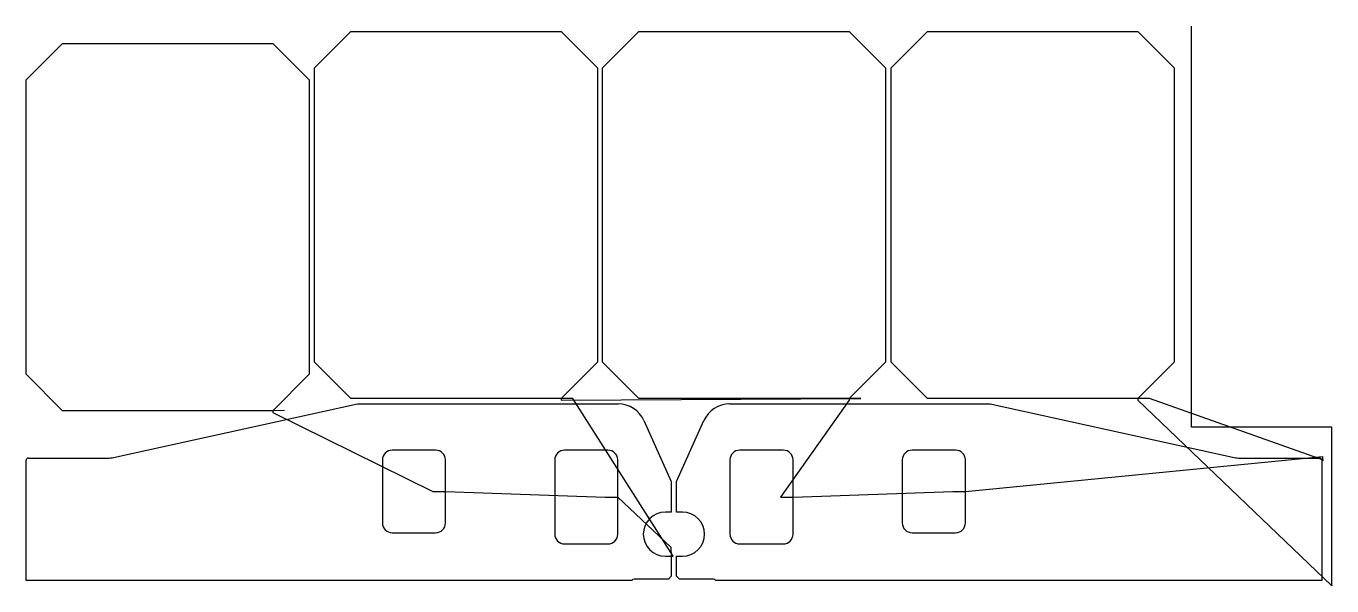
# Model space of a CAD drawing. Header units: metres. Extents: x 19 to 4679, y 0 to 2000.
import ezdxf

# ---------------------------------------------------------------- set-up
doc = ezdxf.new("R2010")
doc.units = ezdxf.units.M

msp = doc.modelspace()

# ---------------------------------------------------------------- linework, layer by layer
at = {"layer": 'TOOL_0'}
for p, q in [((1048.04, 1851.001), (1178.04, 1981.001)), ((1178.04, 1981.001), (1928.04, 1981.001)), ((1928.04, 1981.001), (2058.04, 1851.001)), ((2076.045, 1851.001), (2206.045, 1981.001)), ((2206.045, 1981.001), (2956.045, 1981.001)), ((2956.045, 1981.001), (3086.045, 1851.001)), ((3105.665, 1851.002), (3235.665, 1981.002)), ((3235.665, 1981.002), (3985.665, 1981.002)), ((3985.665, 1981.002), (4115.665, 1851.002)), ((4177.603, 1999.002), (4177.603, 2000.002)), ((4177.603, 567.054), (4177.603, 1999.002)), ((19, 1808.012), (149, 1938.012)), ((149, 1938.012), (899, 1938.012)), ((899, 1938.012), (1029, 1808.012)), ((1048.04, 799.001), (1048.04, 1851.001)), ((2058.04, 1851.001), (2058.04, 799.001)), ((2076.045, 799.001), (2076.045, 1851.001)), ((3086.045, 1851.001), (3086.045, 799.001)), ((3105.665, 799.002), (3105.665, 1851.002)), ((4115.665, 1851.002), (4115.665, 799.002)), ((19, 756.012), (19, 1808.012)), ((1029, 1808.012), (1029, 756.012)), ((1178.04, 669.001), (1048.04, 799.001)), ((2058.04, 799.001), (1928.04, 669.001)), ((2206.045, 669.001), (2076.045, 799.001)), ((3086.045, 799.001), (2956.045, 669.001)), ((3235.665, 669.002), (3105.665, 799.002)), ((4115.665, 799.002), (3985.665, 669.002)), ((149, 626.012), (19, 756.012)), ((1029, 756.012), (899, 626.012)), ((1928.04, 669.001), (1178.04, 669.001)), ((1969.862, 669.436), (1928.04, 669.001)), ((1928.04, 669.001), (1928.244, 663.095)), ((1928.244, 663.095), (2997.867, 669.436)), ((2327.662, 106.308), (1969.862, 669.436)), ((2956.045, 669.001), (2206.045, 669.001)), ((2956.249, 663.095), (2710.807, 317.502)), ((2997.867, 669.436), (2956.045, 669.001)), ((2956.045, 669.001), (2956.249, 663.095)), ((3985.665, 669.002), (3235.665, 669.002)), ((4027.487, 669.437), (3985.665, 669.002)), ((3985.665, 669.002), (3985.869, 663.096)), ((3985.869, 663.096), (4678.743, 0.002)), ((4648.341, 448.916), (4027.487, 669.437)), ((899, 626.012), (149, 626.012)), ((330.871, 459.089), (1201.432, 650.001)), ((940.822, 626.447), (899, 626.012)), ((899, 626.012), (899.204, 620.106)), ((899.204, 620.106), (1470.5, 337.501)), ((1201.432, 650.001), (2131.764, 650.001)), ((2529.543, 650.002), (3459.875, 650.002)), ((3459.875, 650.002), (4330.435, 459.09)), ((2223.887, 590.405), (2321.5, 373.216)), ((2339.807, 373.217), (2437.42, 590.406)), ((4678.743, 567.054), (4177.603, 567.054)), ((4678.743, 1.002), (4678.743, 567.054)), ((1480.5, 485.001), (1325.5, 485.001)), ((2095.5, 485.001), (1940.5, 485.001)), ((2720.807, 485.002), (2565.807, 485.002)), ((3335.807, 485.002), (3180.807, 485.002)), ((19, 19.001), (19, 448.791)), ((27, 456.791), (309.663, 456.791)), ((1290.5, 450.001), (1290.5, 225.001)), ((1515.5, 337.501), (1515.5, 450.001)), ((1905.5, 450.001), (1905.5, 185.001)), ((2130.5, 317.501), (2130.5, 450.001)), ((2530.807, 450.002), (2530.807, 185.002)), ((2755.807, 317.502), (2755.807, 450.002)), ((3145.807, 450.002), (3145.807, 225.002)), ((3370.807, 337.502), (4644.986, 462.271)), ((3370.807, 337.502), (3370.807, 450.002)), ((4351.642, 456.792), (4634.306, 456.792)), ((4642.165, 450.285), (4644.832, 448.909)), ((4644.834, 448.909), (4642.307, 447.289)), ((4642.307, 447.289), (4642.307, 19.003)), ((4644.832, 448.909), (4648.341, 448.916)), ((4644.986, 462.271), (4644.834, 448.909)), ((2321.5, 373.216), (2321.5, 264.002)), ((2339.807, 264.003), (2339.807, 373.217)), ((1470.5, 337.501), (1515.5, 337.501)), ((1515.5, 225.001), (1515.5, 337.501)), ((1515.5, 337.501), (2085.5, 317.501)), ((2755.807, 317.502), (3325.807, 337.502)), ((3325.807, 337.502), (3370.807, 337.502)), ((3370.807, 225.002), (3370.807, 337.502)), ((2085.5, 317.501), (2130.5, 317.501)), ((2130.5, 185.001), (2130.5, 317.501)), ((2130.5, 317.501), (2319.937, 138.981)), ((2710.807, 317.502), (2755.807, 317.502)), ((2755.807, 185.002), (2755.807, 317.502)), ((2321.5, 264.002), (2300.5, 264.002)), ((2360.808, 264.003), (2339.807, 264.003)), ((1325.5, 190.001), (1480.5, 190.001)), ((3180.807, 190.002), (3335.807, 190.002)), ((1940.5, 150.001), (2095.5, 150.001)), ((2565.807, 150.002), (2720.807, 150.002)), ((2300.5, 106.002), (2321.5, 106.002)), ((2319.937, 138.981), (2321.5, 106.001)), ((2321.5, 106.002), (2327.662, 106.308)), ((2321.5, 106.001), (2321.5, 34.587)), ((2339.807, 34.589), (2339.807, 106.003)), ((2339.807, 106.003), (2360.807, 106.003)), ((2181.095, 19.001), (19, 19.001)), ((2310.914, 24.001), (2189.162, 24.001)), ((2321.5, 34.587), (2310.914, 24.001)), ((2350.393, 24.003), (2339.807, 34.589)), ((2472.145, 24.003), (2350.393, 24.003)), ((4642.307, 19.003), (2480.212, 19.003)), ((4678.743, 0.002), (4678.743, 1.002)), ((4678.743, 1.002), (4678.743, 0.002)), ((4678.743, 0.002), (4678.743, 1.002))]:
    msp.add_line(p, q, dxfattribs=at)
for centre, radius, start, end in [((2131.764, 549.001), 101, 24.201181, 90), ((2529.543, 549.002), 101, 90, 155.798819), ((1325.5, 450.001), 35, 90, 180), ((1480.5, 450.001), 35, 0, 90), ((1940.5, 450.001), 35, 90, 180), ((2095.5, 450.001), 35, 0, 90), ((2565.807, 450.002), 35, 90, 180), ((2720.807, 450.002), 35, 0, 90), ((3180.807, 450.002), 35, 90, 180), ((3335.807, 450.002), 35, 0, 90), ((27, 448.791), 8, 90, 180), ((309.483, 557.456), 100.665, 270.102451, 282.266926), ((4351.823, 557.457), 100.665, 257.733074, 269.89698), ((4634.306, 448.792), 8, 10.756489, 90), ((2300.5, 185.002), 79, 90, 270), ((2360.807, 185.003), 79, 270, 89.999275), ((1325.5, 225.001), 35, 180, 270), ((1480.5, 225.001), 35, 270, 0), ((3180.807, 225.002), 35, 180, 270), ((3335.807, 225.002), 35, 270, 0), ((1940.5, 185.001), 35, 180, 270), ((2095.5, 185.001), 35, 270, 0), ((2565.807, 185.002), 35, 180, 270), ((2720.807, 185.002), 35, 270, 0), ((2189.196, 14.94), 9.061, 90.214993, 153.375569), ((2472.112, 14.942), 9.061, 26.627265, 89.791331)]:
    msp.add_arc(centre, radius, start, end, dxfattribs=at)

doc.saveas('drawing.dxf')
